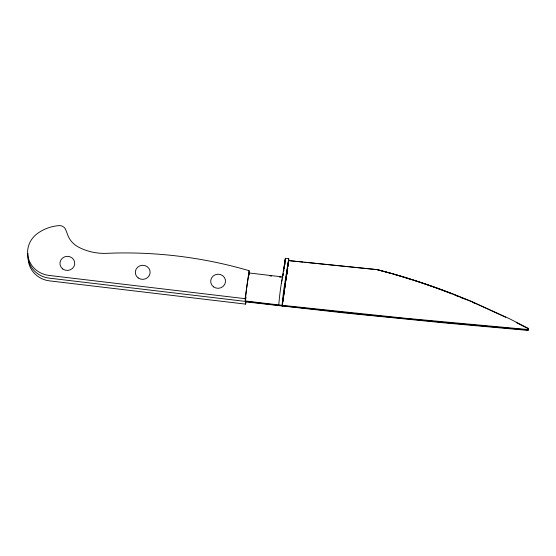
<?xml version="1.0" encoding="UTF-8"?>
<svg xmlns="http://www.w3.org/2000/svg" width="556" height="556" viewBox="0 0 556 556"><rect width="100%" height="100%" fill="white"/><g stroke="black" fill="none" stroke-linecap="round" stroke-linejoin="round"><path stroke-width="0.83" d="M284.762 265.052L284.971 263.37M285.179 261.695L285.409 258.304L288.731 258.7L288.39 262.925M286.917 274.671L287.132 272.996M287.445 270.473L287.765 267.957M287.973 266.282L288.182 264.607M245.432 301.839L343.58 312.847L445.995 323.043L528.019 330.403L528.117 328.248M282.802 301.901L287.007 271.815M287.25 270.098L287.487 268.381M287.73 266.665L288.091 264.086M288.328 262.362L288.557 260.542L376.746 269.563L392.272 273.726A668.395 634.229 -5.5 0 1 451.868 293.693M245.126 298.676L249.095 270.702A422.991 401.362 -5.5 0 0 115.794 253.022L106.217 253.348A53.793 51.041 -5.5 0 1 78.493 247.093A23.72 22.511 -5.5 0 1 67.304 233.77L65.684 229.656A6.672 6.331 -5.5 0 0 59.304 225.597A40.373 38.308 -5.5 0 0 37.335 233.583A24.749 23.484 -5.5 0 0 28.419 258.352A24.749 23.484 -5.5 0 0 49.025 275.428L245.126 298.676L245.655 304.125L49.553 280.87A24.749 23.484 -5.5 0 1 28.12 257.72M245.634 299.705L245.995 297.161M249.116 275.123L249.095 270.702M245.655 304.125L246.016 301.581M283.004 275.262L283.247 273.566M283.49 271.87L285.409 258.304L280.947 286.048A18.8 1.327 -83.2 0 0 278.799 304.931M283.053 275.693L283.289 274.004M283.65 271.46L283.894 269.764M284.172 268.506L284.373 266.373M284.651 265.115L285.45 258.742M27.918 253.46A24.749 23.484 -5.5 0 0 49.289 278.153L282.163 305.758L282.399 304.056M282.761 301.519L287.48 268.263M287.688 266.762L288.772 259.138M528.158 328.686L527.978 329.965L445.954 322.605L364.013 314.536L282.163 305.758M282.205 306.196L288.557 260.542M528.019 330.403L528.117 328.269L509.442 318.713L471.293 301.317L451.854 293.505A668.222 628.648 -4.6 0 0 392.265 273.649L376.746 269.514L392.265 273.656M288.731 258.7L284.269 286.444A18.8 1.327 -83.2 0 0 282.121 305.32L404.928 318.22L527.936 329.527M288.571 260.646L303.124 262.126M304.834 262.3L376.753 269.618M269.945 275.866L271.662 276.068M279.376 276.985L281.093 277.187M282.121 305.32L245.349 300.963A18.8 1.327 -83.2 0 1 249.317 272.989L282.768 276.957A18.8 1.327 -83.2 0 0 282.448 278.09M452.647 294.006L471.314 301.554M455.003 295.146L458.895 296.73M460.444 297.363L464.336 298.947M472.086 301.894L505.682 317.254M472.878 302.478L474.414 303.159M516.197 322.529L527.408 328.304M281.343 283.636A18.8 1.327 -83.2 0 1 282.1 279.612M393.085 274.032A668.222 639.059 -6.5 0 1 412.343 279.883M413.143 280.141A668.222 639.059 -6.5 0 1 432.22 286.576M433.013 286.854A668.222 639.059 -6.5 0 1 451.889 293.888M138.18 277.937A7.423 7.047 -5.5 0 0 150.071 273.191A7.423 7.047 -5.5 0 0 139.897 265.824A7.423 7.047 -5.5 0 0 138.18 277.937M213.56 286.875A7.423 7.047 -5.5 0 0 225.451 282.121A7.423 7.047 -5.5 0 0 215.276 274.761A7.423 7.047 -5.5 0 0 213.56 286.875M62.807 269A7.423 7.047 -5.5 0 0 74.692 264.253A7.423 7.047 -5.5 0 0 64.524 256.886A7.423 7.047 -5.5 0 0 62.807 269"/></g></svg>
